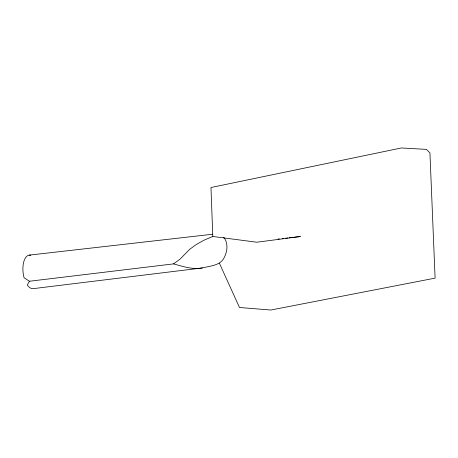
<?xml version="1.0" encoding="UTF-8"?>
<svg xmlns="http://www.w3.org/2000/svg" width="458" height="458" viewBox="0 0 458 458"><rect width="100%" height="100%" fill="white"/><g stroke="black" fill="none" stroke-linecap="round" stroke-linejoin="round"><path stroke-width="0.69" d="M202.43 267.924C192.549 269.831 182.937 266.419 173.525 263.888L29.432 281.246L27.251 284.973A16.889 8.118 83.3 0 0 33.623 288.592L202.43 267.924C210.073 265.898 220.321 265.72 224.191 257.602C225.376 255.249 226.241 252.787 226.727 250.194C227.345 245.711 226.767 240.725 223.653 237.227M173.525 263.888L180.04 259.136L189.646 249.347L196.247 244.52L204.159 240.124L212.804 236.471L256.801 242.219L300.431 236.523L289.21 237.776M29.186 255.129L212.747 234.215M277.989 239.024L279.391 238.87M282.197 238.555L283.599 238.4M285.7 238.166L287.807 237.931M29.432 281.246L24.079 277.766A16.889 8.118 83.3 0 1 30.789 255.249M219.422 263.264L239.488 307.495L270.833 310.032L435.1 278.132L429.936 152.858L426.438 149.377L401.397 147.968L210.966 187.517L212.804 236.471"/></g></svg>
